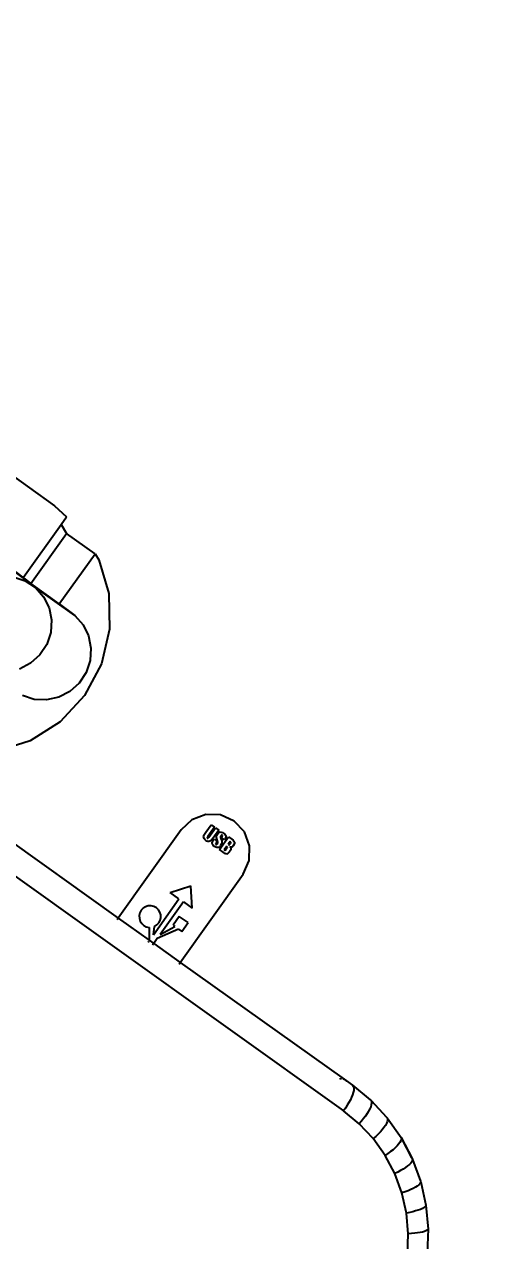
# Model space of a CAD drawing. Header units: metres. Extents: x 141303 to 146299, y 125960 to 127091.
# Drawn here: x 146022.415 to 146022.61, y 126150.583 to 126151.099 of the extents above; entities that cross this region are included whole.
import ezdxf

# ---------------------------------------------------------------- set-up
doc = ezdxf.new("R2010")
doc.units = ezdxf.units.M
doc.header["$MEASUREMENT"] = 0
for name, color, linetype in [('DIMENSION', 50, 'Continuous'), ('Edges', 7, 'Continuous'), ('FURNITURE', 6, 'Continuous')]:
    doc.layers.add(name, color=color, linetype=linetype)
doc.styles.get("Standard").update_dxf_attribs({"font": 'arial.ttf'})
doc.dimstyles.get("Standard").update_dxf_attribs({"dimtxt": 0.18, "dimasz": 0.18, "dimexe": 0.18, "dimexo": 0.0625, "dimgap": 0.09, "dimtad": 0, "dimtih": 1, "dimtoh": 1, "dimdec": 4, "dimzin": 0, "dimdsep": 46, "dimtxsty": 'Standard', "dimcen": 0.09, "dimadec": 0, "dimazin": 0, "dimtfac": 1, "dimtdec": 4, "dimtofl": 0, "dimtmove": 0, "dimatfit": 3, "dimfxl": 1, "dimtolj": 1, "dimtzin": 0, "dimarcsym": 0})

# ---------------------------------------------------------------- blocks, each defined once
blk = doc.blocks.new('ultrasound machine pl')
at = {"layer": 'Edges'}
for p, q in [((177.483, 86.681), (177.483, 56.562)), ((185.393, 75.011), (185.393, 70.839)), ((178.118, 73.693), (178.116, 65.687)), ((183.529, 71.226), (183.501, 70.066)), ((183.539, 71.156), (183.512, 70.212)), ((185.393, 70.839), (185.34, 70.445)), ((183.397, 70.652), (183.488, 70.366)), ((183.488, 70.366), (183.501, 70.066)), ((183.512, 69.358), (183.512, 70.212)), ((183.512, 70.212), (185.012, 70.212)), ((183.539, 70.445), (185.11, 70.445)), ((185.11, 70.445), (185.012, 70.212)), ((185.012, 69.358), (185.012, 70.212)), ((185.11, 70.445), (185.34, 70.445)), ((183.501, 70.066), (183.433, 69.773)), ((183.501, 68.886), (183.501, 70.066)), ((183.433, 69.773), (183.291, 69.507)), ((183.291, 69.507), (183.084, 69.286)), ((183.512, 69.358), (183.501, 68.886)), ((183.512, 69.358), (185.012, 69.358)), ((185.012, 69.358), (184.946, 69.202)), ((181.928, 69.089), (181.656, 69.229)), ((182.226, 69.024), (181.928, 69.089)), ((182.532, 69.036), (182.226, 69.024)), ((182.825, 69.125), (182.532, 69.036)), ((183.084, 69.286), (182.825, 69.125)), ((184.946, 69.202), (184.415, 68.524)), ((181.267, 68.506), (181.176, 68.793)), ((183.501, 68.886), (183.433, 68.593)), ((180.384, 68.003), (179.693, 68.524)), ((181.431, 68.253), (181.267, 68.506)), ((183.433, 68.593), (183.291, 68.327)), ((184.415, 68.524), (183.723, 68.003)), ((181.656, 68.049), (181.431, 68.253)), ((183.291, 68.327), (183.084, 68.106)), ((181.19, 67.676), (180.384, 68.003)), ((181.928, 67.91), (181.656, 68.049)), ((182.226, 67.844), (181.928, 67.91)), ((182.532, 67.856), (182.226, 67.844)), ((182.825, 67.945), (182.532, 67.856)), ((183.084, 68.106), (182.825, 67.945)), ((183.723, 68.003), (182.918, 67.676)), ((182.054, 67.565), (181.19, 67.676)), ((182.918, 67.676), (182.054, 67.565)), ((178.116, 65.687), (178.118, 65.436)), ((178.118, 65.436), (178.116, 63.749)), ((178.094, 63.749), (178.067, 63.749)), ((178.116, 63.749), (178.111, 63.749)), ((180.754, 63.749), (178.116, 63.749)), ((178.116, 63.749), (178.118, 62.821)), ((181.109, 63.678), (180.754, 63.749)), ((181.409, 63.477), (181.109, 63.678)), ((178.529, 63.395), (178.465, 63.368)), ((178.597, 63.404), (178.529, 63.395)), ((178.665, 63.395), (178.597, 63.404)), ((178.729, 63.368), (178.665, 63.395)), ((181.61, 63.177), (181.409, 63.477)), ((178.342, 63.208), (178.333, 63.14)), ((178.333, 63.14), (178.342, 63.072)), ((178.369, 63.272), (178.342, 63.208)), ((178.411, 63.326), (178.369, 63.272)), ((178.465, 63.368), (178.411, 63.326)), ((178.783, 63.326), (178.729, 63.368)), ((178.825, 63.272), (178.783, 63.326)), ((178.852, 63.208), (178.825, 63.272)), ((178.861, 63.14), (178.852, 63.208)), ((178.852, 63.072), (178.861, 63.14)), ((179.358, 63.08), (179.782, 62.766)), ((179.358, 62.817), (179.358, 63.08)), ((180.897, 63.108), (180.899, 63.14)), ((180.899, 63.08), (180.897, 63.108)), ((180.899, 63.14), (180.908, 63.169)), ((180.906, 63.055), (180.899, 63.08)), ((180.908, 63.169), (180.921, 63.191)), ((180.921, 63.191), (180.937, 63.207)), ((180.937, 63.207), (180.956, 63.218)), ((180.956, 63.218), (180.975, 63.223)), ((180.963, 63.12), (180.961, 63.113)), ((180.961, 63.113), (180.963, 63.105)), ((180.968, 63.124), (180.963, 63.12)), ((180.963, 63.105), (180.968, 63.101)), ((180.999, 63.126), (180.968, 63.124)), ((180.968, 63.101), (181.004, 63.098)), ((180.975, 63.223), (181.06, 63.225)), ((181.284, 63.126), (180.999, 63.126)), ((181.004, 63.098), (181.284, 63.098)), ((181.06, 63.225), (181.284, 63.225)), ((181.284, 63.225), (181.284, 63.126)), ((181.284, 63.098), (181.284, 62.999)), ((181.681, 62.822), (181.61, 63.177)), ((178.067, 62.817), (178.094, 62.817)), ((178.118, 62.821), (178.112, 62.817)), ((178.369, 63.008), (178.118, 62.821)), ((178.118, 62.821), (178.118, 62.685)), ((178.286, 62.817), (178.465, 62.912)), ((178.286, 62.817), (179.358, 62.817)), ((178.342, 63.072), (178.369, 63.008)), ((178.465, 62.912), (178.529, 62.886)), ((178.529, 62.886), (178.597, 62.877)), ((178.597, 62.877), (178.665, 62.886)), ((178.665, 62.886), (178.729, 62.912)), ((178.729, 62.912), (178.783, 62.954)), ((178.783, 62.954), (178.825, 63.008)), ((178.825, 63.008), (178.852, 63.072)), ((180.897, 62.853), (180.9, 62.89)), ((180.9, 62.819), (180.897, 62.853)), ((180.9, 62.89), (180.912, 62.921)), ((180.91, 62.79), (180.9, 62.819)), ((180.918, 63.035), (180.906, 63.055)), ((180.924, 62.767), (180.91, 62.79)), ((180.912, 62.921), (180.929, 62.944)), ((180.934, 63.019), (180.918, 63.035)), ((180.929, 62.944), (180.95, 62.957)), ((180.952, 63.008), (180.934, 63.019)), ((180.95, 62.957), (180.978, 62.964)), ((180.97, 63.002), (180.952, 63.008)), ((180.962, 62.865), (180.961, 62.857)), ((180.961, 62.857), (180.963, 62.848)), ((180.967, 62.871), (180.962, 62.865)), ((180.963, 62.848), (180.969, 62.842)), ((180.977, 62.873), (180.967, 62.871)), ((180.969, 62.842), (180.978, 62.839)), ((181.03, 62.999), (180.97, 63.002)), ((180.994, 62.874), (180.977, 62.873)), ((180.978, 62.964), (181.016, 62.966)), ((180.978, 62.839), (180.992, 62.837)), ((180.992, 62.837), (181.019, 62.84)), ((181.041, 62.874), (180.994, 62.874)), ((181.016, 62.966), (181.041, 62.966)), ((181.019, 62.84), (181.035, 62.847)), ((181.284, 62.999), (181.03, 62.999)), ((181.035, 62.847), (181.07, 62.893)), ((181.041, 62.966), (181.041, 62.874)), ((181.07, 62.893), (181.105, 62.942)), ((181.111, 62.79), (181.096, 62.772)), ((181.105, 62.942), (181.118, 62.952)), ((181.147, 62.844), (181.111, 62.79)), ((181.118, 62.952), (181.136, 62.961)), ((181.136, 62.961), (181.158, 62.967)), ((181.159, 62.862), (181.147, 62.844)), ((181.158, 62.967), (181.185, 62.969)), ((181.17, 62.872), (181.159, 62.862)), ((181.169, 62.752), (181.169, 62.843)), ((181.169, 62.843), (181.197, 62.843)), ((181.182, 62.876), (181.17, 62.872)), ((181.199, 62.877), (181.182, 62.876)), ((181.185, 62.969), (181.223, 62.966)), ((181.197, 62.843), (181.223, 62.847)), ((181.211, 62.876), (181.199, 62.877)), ((181.221, 62.872), (181.211, 62.876)), ((181.226, 62.867), (181.221, 62.872)), ((181.223, 62.966), (181.249, 62.958)), ((181.223, 62.847), (181.227, 62.852)), ((181.228, 62.859), (181.226, 62.867)), ((181.227, 62.852), (181.228, 62.859)), ((181.249, 62.958), (181.267, 62.943)), ((181.28, 62.796), (181.266, 62.774)), ((181.267, 62.943), (181.281, 62.922)), ((181.289, 62.826), (181.28, 62.796)), ((181.281, 62.922), (181.289, 62.895)), ((181.289, 62.895), (181.292, 62.862)), ((181.292, 62.862), (181.289, 62.826)), ((181.61, 62.467), (181.681, 62.822)), ((178.094, 62.685), (178.067, 62.685)), ((178.118, 62.685), (178.111, 62.685)), ((178.118, 62.685), (178.116, 61.895)), ((178.262, 62.685), (178.118, 62.685)), ((178.752, 62.402), (178.262, 62.685)), ((179.358, 62.685), (178.383, 62.685)), ((178.383, 62.685), (178.752, 62.505)), ((178.752, 62.564), (178.752, 62.505)), ((179.015, 62.564), (178.752, 62.564)), ((179.015, 62.3), (179.015, 62.564)), ((179.358, 62.422), (179.782, 62.766)), ((179.358, 62.685), (179.358, 62.422)), ((180.905, 62.598), (180.905, 62.713)), ((180.905, 62.713), (181.284, 62.713)), ((180.906, 62.549), (180.905, 62.598)), ((180.911, 62.52), (180.906, 62.549)), ((180.921, 62.503), (180.911, 62.52)), ((180.937, 62.492), (180.921, 62.503)), ((180.942, 62.753), (180.924, 62.767)), ((180.96, 62.485), (180.937, 62.492)), ((180.966, 62.746), (180.942, 62.753)), ((180.994, 62.483), (180.96, 62.485)), ((181.002, 62.744), (180.966, 62.746)), ((181.076, 62.614), (180.969, 62.614)), ((180.969, 62.614), (180.971, 62.597)), ((180.971, 62.597), (180.976, 62.587)), ((180.976, 62.587), (180.986, 62.583)), ((180.986, 62.583), (181.005, 62.582)), ((181.029, 62.483), (180.994, 62.483)), ((181.05, 62.748), (181.002, 62.744)), ((181.005, 62.582), (181.04, 62.582)), ((181.061, 62.486), (181.029, 62.483)), ((181.04, 62.582), (181.06, 62.583)), ((181.068, 62.753), (181.05, 62.748)), ((181.06, 62.583), (181.07, 62.587)), ((181.084, 62.495), (181.061, 62.486)), ((181.083, 62.761), (181.068, 62.753)), ((181.07, 62.587), (181.074, 62.596)), ((181.074, 62.596), (181.076, 62.614)), ((181.096, 62.772), (181.083, 62.761)), ((181.099, 62.513), (181.084, 62.495)), ((181.11, 62.541), (181.099, 62.513)), ((181.118, 62.516), (181.11, 62.541)), ((181.13, 62.5), (181.118, 62.516)), ((181.148, 62.492), (181.13, 62.5)), ((181.219, 62.614), (181.135, 62.614)), ((181.135, 62.614), (181.135, 62.604)), ((181.135, 62.604), (181.137, 62.592)), ((181.137, 62.592), (181.142, 62.586)), ((181.142, 62.586), (181.156, 62.583)), ((181.176, 62.49), (181.148, 62.492)), ((181.156, 62.583), (181.183, 62.582)), ((181.184, 62.752), (181.169, 62.752)), ((181.219, 62.494), (181.176, 62.49)), ((181.183, 62.582), (181.208, 62.585)), ((181.223, 62.754), (181.184, 62.752)), ((181.208, 62.585), (181.217, 62.593)), ((181.217, 62.593), (181.219, 62.614)), ((181.235, 62.498), (181.219, 62.494)), ((181.248, 62.761), (181.223, 62.754)), ((181.248, 62.505), (181.235, 62.498)), ((181.266, 62.774), (181.248, 62.761)), ((181.266, 62.522), (181.248, 62.505)), ((181.277, 62.543), (181.266, 62.522)), ((181.282, 62.573), (181.277, 62.543)), ((181.284, 62.614), (181.282, 62.573)), ((181.284, 62.713), (181.284, 62.614)), ((178.752, 62.402), (178.752, 62.3)), ((178.752, 62.3), (179.015, 62.3)), ((181.409, 62.166), (181.61, 62.467)), ((178.067, 61.895), (178.094, 61.895)), ((178.111, 61.895), (178.116, 61.895)), ((178.116, 61.895), (178.116, 56.994)), ((178.116, 61.895), (180.754, 61.895)), ((180.754, 61.895), (181.109, 61.965)), ((181.109, 61.965), (181.409, 62.166)), ((178.067, 57.082), (178.089, 57.06)), ((178.089, 57.06), (178.094, 57.053)), ((178.111, 57.019), (178.116, 56.994)), ((178.116, 56.994), (178.111, 56.919)), ((178.116, 56.994), (178.118, 56.744)), ((177.45, 56.065), (177.483, 56.562)), ((177.565, 56.561), (177.483, 56.562)), ((177.646, 56.564), (177.565, 56.561)), ((177.724, 56.57), (177.646, 56.564)), ((177.798, 56.579), (177.724, 56.57)), ((177.866, 56.592), (177.798, 56.579)), ((177.929, 56.607), (177.866, 56.592)), ((177.983, 56.625), (177.929, 56.607)), ((178.03, 56.645), (177.983, 56.625)), ((178.067, 56.668), (178.03, 56.645)), ((178.094, 56.692), (178.067, 56.668)), ((178.118, 56.744), (178.081, 56.185)), ((178.111, 56.717), (178.094, 56.692)), ((178.118, 56.744), (178.111, 56.717)), ((177.351, 55.576), (177.45, 56.065)), ((177.532, 56.056), (177.45, 56.065)), ((177.612, 56.051), (177.532, 56.056)), ((177.689, 56.049), (177.612, 56.051)), ((177.763, 56.051), (177.689, 56.049)), ((177.831, 56.057), (177.763, 56.051)), ((177.892, 56.067), (177.831, 56.057)), ((177.947, 56.079), (177.892, 56.067)), ((177.993, 56.095), (177.947, 56.079)), ((178.074, 56.159), (177.965, 55.616)), ((178.03, 56.114), (177.993, 56.095)), ((178.057, 56.136), (178.03, 56.114)), ((178.074, 56.159), (178.057, 56.136)), ((178.081, 56.185), (178.074, 56.159)), ((177.188, 55.103), (177.351, 55.576)), ((177.43, 55.556), (177.351, 55.576)), ((177.508, 55.541), (177.43, 55.556)), ((177.584, 55.53), (177.508, 55.541)), ((177.655, 55.523), (177.584, 55.53)), ((177.722, 55.52), (177.655, 55.523)), ((177.782, 55.521), (177.722, 55.52)), ((177.959, 55.591), (177.769, 55.043)), ((177.835, 55.527), (177.782, 55.521)), ((177.88, 55.537), (177.835, 55.527)), ((177.916, 55.552), (177.88, 55.537)), ((177.942, 55.57), (177.916, 55.552)), ((177.959, 55.591), (177.942, 55.57)), ((177.965, 55.616), (177.959, 55.591)), ((176.963, 54.656), (177.188, 55.103)), ((177.263, 55.074), (177.188, 55.103)), ((177.338, 55.049), (177.263, 55.074)), ((177.41, 55.028), (177.338, 55.049)), ((177.479, 55.012), (177.41, 55.028)), ((177.542, 55.001), (177.479, 55.012)), ((177.769, 55.043), (177.507, 54.523)), ((177.753, 55.023), (177.513, 54.546)), ((177.6, 54.995), (177.542, 55.001)), ((177.65, 54.994), (177.6, 54.995)), ((177.693, 54.999), (177.65, 54.994)), ((177.728, 55.008), (177.693, 54.999)), ((177.753, 55.023), (177.728, 55.008)), ((177.769, 55.043), (177.753, 55.023)), ((176.68, 54.241), (176.963, 54.656)), ((177.034, 54.618), (176.963, 54.656)), ((177.104, 54.583), (177.034, 54.618)), ((177.171, 54.553), (177.104, 54.583)), ((177.235, 54.529), (177.171, 54.553)), ((177.493, 54.505), (177.179, 54.041)), ((177.295, 54.51), (177.235, 54.529)), ((177.349, 54.496), (177.295, 54.51)), ((177.396, 54.489), (177.349, 54.496)), ((177.437, 54.488), (177.396, 54.489)), ((177.469, 54.494), (177.437, 54.488)), ((177.493, 54.505), (177.469, 54.494)), ((177.507, 54.523), (177.493, 54.505)), ((177.513, 54.546), (177.507, 54.523)), ((176.345, 53.867), (176.68, 54.241)), ((176.745, 54.194), (176.68, 54.241)), ((176.809, 54.151), (176.745, 54.194)), ((177.166, 54.026), (176.777, 53.592)), ((176.871, 54.113), (176.809, 54.151)), ((176.93, 54.08), (176.871, 54.113)), ((176.985, 54.054), (176.93, 54.08)), ((177.034, 54.034), (176.985, 54.054)), ((177.077, 54.021), (177.034, 54.034)), ((177.114, 54.015), (177.077, 54.021)), ((177.144, 54.017), (177.114, 54.015)), ((177.166, 54.026), (177.144, 54.017)), ((177.179, 54.041), (177.166, 54.026)), ((175.962, 53.538), (176.345, 53.867)), ((176.403, 53.811), (176.345, 53.867)), ((176.46, 53.76), (176.403, 53.811)), ((176.515, 53.715), (176.46, 53.76)), ((176.568, 53.675), (176.515, 53.715)), ((176.616, 53.642), (176.568, 53.675)), ((176.66, 53.616), (176.616, 53.642)), ((176.699, 53.598), (176.66, 53.616)), ((176.732, 53.588), (176.699, 53.598)), ((175.54, 53.261), (175.962, 53.538)), ((176.012, 53.476), (175.962, 53.538)), ((176.062, 53.418), (176.012, 53.476)), ((176.109, 53.366), (176.062, 53.418)), ((176.154, 53.32), (176.109, 53.366)), ((176.196, 53.281), (176.154, 53.32)), ((176.777, 53.592), (176.335, 53.211)), ((176.758, 53.586), (176.732, 53.588)), ((176.777, 53.592), (176.758, 53.586)), ((176.335, 53.211), (175.846, 52.89)), ((176.234, 53.25), (176.196, 53.281)), ((176.267, 53.227), (176.234, 53.25)), ((176.296, 53.213), (176.267, 53.227)), ((176.318, 53.207), (176.296, 53.213)), ((176.335, 53.211), (176.318, 53.207))]:
    blk.add_line(p, q, dxfattribs=at)
blk = doc.blocks.new('*D335')
at = {"layer": 'Defpoints', "color": 0, "transparency": 16777216}
for p in [(146035.38572, 126167.7902), (146037.35398, 126166.37152), (146018.42724, 126144.26211)]:
    blk.add_point(p, dxfattribs=at)
at = {"layer": 'DIMENSION', "color": 0, "lineweight": -2, "transparency": 16777216}
for p, q in [((146035.43642, 126167.75365), (146037.5, 126166.26627)), ((146037.24873, 126166.2255), (146029.00585, 126154.78938)), ((146020.50074, 126142.98946), (146028.74363, 126154.42558)), ((146018.47794, 126144.22557), (146020.54152, 126142.73819))]:
    blk.add_line(p, q, dxfattribs=at)
at = {"layer": 'DIMENSION', "color": 0, "transparency": 16777216}
for points in [[(146037.22439, 126166.24304), (146037.27307, 126166.20796), (146037.35398, 126166.37152)], [(146020.47641, 126143.007), (146020.52508, 126142.97192), (146020.3955, 126142.84344)]]:
    blk.add_solid(points, dxfattribs=at)
at = {"layer": 'DIMENSION', "color": 0, "transparency": 16777216, "insert": (146028.87474, 126154.60748), "char_height": 0.18, "attachment_point": 5}
blk.add_mtext('\\A1;29.0028', dxfattribs=at)

msp = doc.modelspace()

# ---------------------------------------------------------------- block references
at = {"layer": 'FURNITURE', "xscale": 0.01741392623643738, "yscale": 0.01741392623643738, "zscale": 0.01741392623643738, "rotation": 54.51050912069492}
msp.add_blockref('ultrasound machine pl', (146021.55792, 126147.5499), dxfattribs=at)

# ---------------------------------------------------------------- dimensions: what is measured, and where the dimension line sits
at = {"layer": 'DIMENSION'}
dim = msp.add_aligned_dim(p1=(146018.42724, 126144.26211), p2=(146035.38572, 126167.7902), distance=-2.42625, dimstyle='Standard', dxfattribs=at)
dim.commit()
dim.dimension.update_dxf_attribs({"geometry": '*D335', "text_midpoint": (146028.87474, 126154.60748)})

doc.saveas('drawing.dxf')
